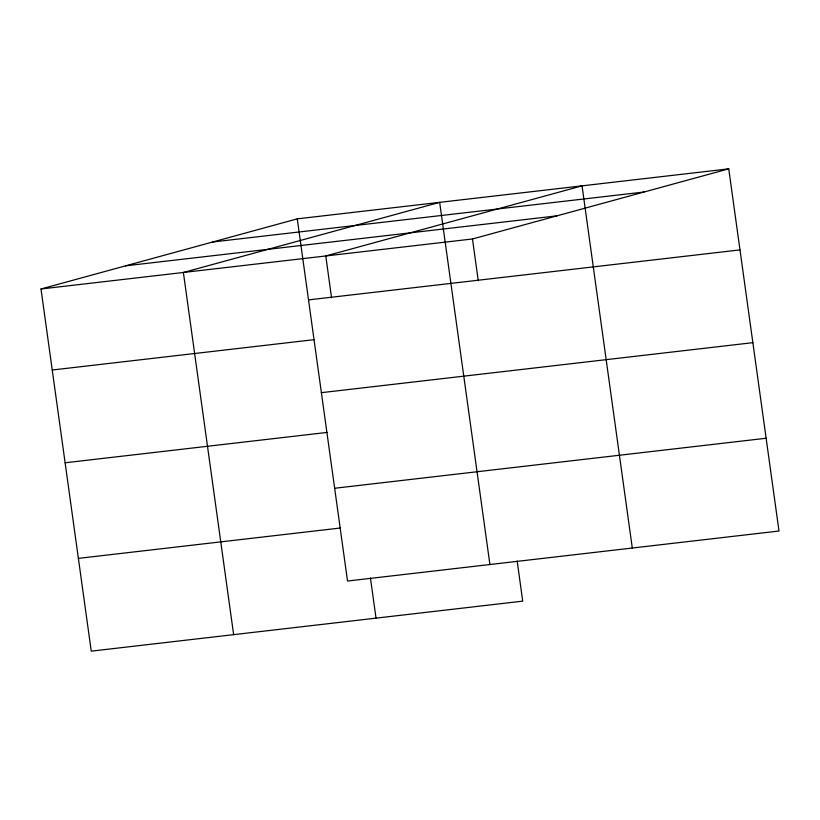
<?xml version="1.0" encoding="UTF-8"?>
<svg xmlns="http://www.w3.org/2000/svg" width="820" height="820" viewBox="0 0 820 820"><rect width="100%" height="100%" fill="white"/><g stroke="black" fill="none" stroke-linecap="round" stroke-linejoin="round"><path stroke-width="1.23" d="M517.164 561.024L522.73 601.142L91.256 651.152L41 288.978L297.27 218.858L728.744 168.848L779 531.022L347.526 581.031L297.27 218.858M41 288.978L472.474 238.968L728.744 168.848M212.708 241.992L644.172 191.993M125.573 265.834L557.047 215.834M308.515 299.894L739.989 249.895M52.244 370.015L314.132 339.664M321.389 392.667L752.862 342.668M65.118 462.787L327.006 432.437M334.652 488.259L766.126 438.249M78.382 558.379L340.269 528.029M632.302 548.026L582.046 185.853L325.776 255.973L331.567 297.762M472.474 238.968L478.265 280.758M489.919 564.529L439.663 202.355L183.383 272.476L233.638 634.649M370.455 578.028L376.031 618.147"/></g></svg>
